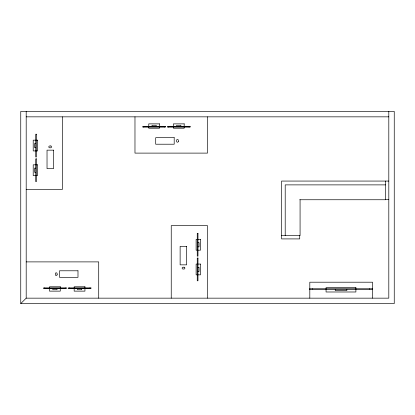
<?xml version="1.0" encoding="UTF-8"?>
<svg xmlns="http://www.w3.org/2000/svg" width="415" height="415" viewBox="0 0 415 415"><rect width="100%" height="100%" fill="white"/><g stroke="black" fill="none" stroke-linecap="round" stroke-linejoin="round"><path stroke-width="0.62" d="M20.75 303.593L394.25 303.593L394.25 111.407L20.75 111.407L20.75 303.593L26.192 298.157L388.808 298.157L388.808 111.407M26.192 116.843L388.808 116.843M35.716 143.476L34.627 143.476L34.627 147.667L35.716 147.667M35.716 168.137L34.627 168.137L34.627 172.324L35.716 172.324M388.808 181.065L281.577 181.065L281.577 238.91L299.713 238.91L299.713 235.647M385.545 184.882L285.204 184.882L285.204 235.647M26.192 189.37L62.452 189.37L62.452 116.843M385.545 199.387L388.808 199.387M299.713 199.75L385.545 199.75L385.545 181.065M281.577 235.647L300.071 235.647L300.071 199.75M197.976 242.676L199.065 242.676L199.065 246.863L197.976 246.863M26.192 261.891L98.713 261.891L98.713 298.157M197.976 267.333L199.065 267.333L199.065 271.524L197.976 271.524M372.54 288.762L309.559 288.762L309.559 289.488L372.54 289.488M372.54 298.157L372.54 282.2L309.808 282.2L309.808 298.157M369.703 288.762L369.703 289.125M346.852 289.488L346.852 290.578L335.247 290.578L335.247 289.488M312.396 288.762L312.396 289.125M207.5 116.843L207.5 153.109L134.974 153.109L134.974 116.843M207.5 298.157L207.5 225.63L171.239 225.63L171.239 298.157M189.116 127.094L189.116 126.731L168.428 126.731L168.428 127.094M180.867 126.368L180.867 125.283L176.681 125.283L176.681 126.368M164.459 127.094L164.459 126.731L143.772 126.731L143.772 127.094M156.211 126.368L156.211 125.283L152.02 125.283L152.02 126.368M89.92 287.906L89.92 288.269L69.232 288.269L69.232 287.906M81.667 288.632L81.667 289.717L77.481 289.717L77.481 288.632M65.259 287.906L65.259 288.269L44.571 288.269L44.571 287.906M57.011 288.632L57.011 289.717L52.824 289.717L52.824 288.632M26.192 111.407L26.192 298.157M159.526 123.867L148.757 123.867L148.757 128.219L159.526 128.219L159.526 123.867M184.182 123.867L173.413 123.867L173.413 128.219L184.182 128.219L184.182 123.867M165.481 126.368L142.744 126.368L142.744 127.094L165.481 127.094L165.481 126.368M190.143 126.368L167.406 126.368L167.406 127.094L190.143 127.094L190.143 126.368M36.437 134.206L35.716 134.206L35.716 156.937L36.437 156.937L36.437 134.206M174.196 137.687L155.703 137.687L155.703 144.213L174.196 144.213L174.196 137.687M37.563 140.161L33.21 140.161L33.21 150.93L37.563 150.93L37.563 140.161M50.832 145.971L49.603 145.971A0.913 0.913 0 0 0 49.603 147.787L50.832 147.787A0.929 0.929 0 0 0 50.832 145.971M53.561 150.152L47.03 150.152L47.03 168.646L53.561 168.646L53.561 150.152M36.437 158.862L35.716 158.862L35.716 181.599L36.437 181.599L36.437 158.862M37.563 164.817L33.21 164.817L33.21 175.592L37.563 175.592L37.563 164.817M197.976 233.401L197.25 233.401L197.25 256.138L197.976 256.138L197.976 233.401M200.476 239.408L196.124 239.408L196.124 250.183L200.476 250.183L200.476 239.408M186.657 246.354L180.131 246.354L180.131 264.848L186.657 264.848L186.657 246.354M197.976 258.063L197.25 258.063L197.25 280.794L197.976 280.794L197.976 258.063M200.476 264.07L196.124 264.07L196.124 274.839L200.476 274.839L200.476 264.07M184.089 267.213L182.854 267.213A0.929 0.929 0 0 0 182.854 269.029L184.089 269.029A0.913 0.913 0 0 0 184.089 267.213M77.989 270.788L59.495 270.788L59.495 277.313L77.989 277.313L77.989 270.788M60.274 286.781L49.504 286.781L49.504 291.133L60.274 291.133L60.274 286.781M84.935 286.781L74.166 286.781L74.166 291.133L84.935 291.133L84.935 286.781M355.894 287.642L326.06 287.642L326.06 291.989L355.894 291.989L355.894 287.642M66.286 287.906L43.549 287.906L43.549 288.632L66.286 288.632L66.286 287.906M90.942 287.906L68.205 287.906L68.205 288.632L90.942 288.632L90.942 287.906M178.372 141.489L178.372 140.254A0.913 0.913 0 0 0 176.557 140.254L176.557 141.489A0.929 0.929 0 0 0 178.372 141.489M57.13 274.746L57.13 273.511A0.929 0.929 0 0 0 55.32 273.511L55.32 274.746A0.913 0.913 0 0 0 57.13 274.746"/></g></svg>
